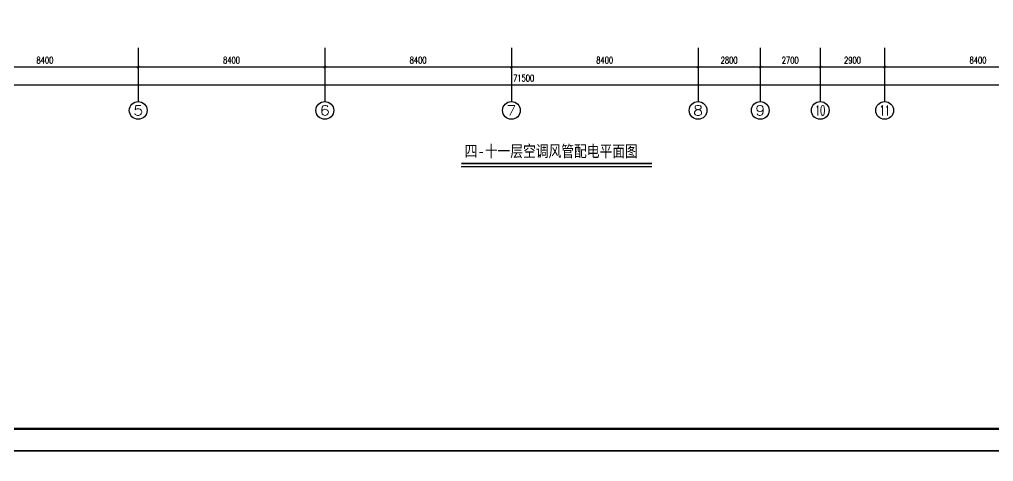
# Model space of a CAD drawing. Extents: x 2166032 to 5302137, y 581493 to 2416206.
# Drawn here: x 2343399 to 2387243, y 1033045 to 1052954 of the extents above; entities that cross this region are included whole.
import ezdxf
from ezdxf.enums import TextEntityAlignment as Align

# ---------------------------------------------------------------- set-up
doc = ezdxf.new("R2010")
doc.units = 0
doc.header["$LTSCALE"] = 1000
doc.header["$MEASUREMENT"] = 0
for name, color, linetype in [('AXIS', 3, 'Continuous'), ('AXIS_TEXT', 7, 'Continuous'), ('DIM_SYMB', 3, 'Continuous'), ('PUB_TEXT', 7, 'Continuous'), ('PUB_TITLE', 137, 'Continuous')]:
    doc.layers.add(name, color=color, linetype=linetype)
doc.styles.add('_TCH_AXIS', font='complex_.ttf')
doc.styles.add('COMPLEX', font='complex_.ttf')
doc.styles.add('DIM_FONT', font='simplex_.ttf', dxfattribs={"width": 0.7})
doc.styles.add('hz（黑）', font='simhei.ttf', dxfattribs={"width": 0.8})
doc.dimstyles.new('DIMN', dxfattribs={"dimtxt": 300, "dimasz": 100, "dimexe": 250, "dimexo": 300, "dimgap": 150, "dimtad": 1, "dimdec": 0, "dimzin": 0, "dimdsep": 46, "dimtxsty": 'DIM_FONT', "dimblk": 'ARCHTICK', "dimcen": 0.09, "dimclrt": 7, "dimazin": 2, "dimtfac": 1, "dimtdec": 0, "dimtix": 1, "dimtmove": 2, "dimatfit": 3, "dimldrblk": 'ARCHTICK', "dimfxl": 1, "dimtolj": 1, "dimtzin": 0, "dimarcsym": 0})

# ---------------------------------------------------------------- blocks, each defined once
blk = doc.blocks.new('_ArchTick')
at = {"color": 0, "linetype": 'ByBlock', "const_width": 0.4}
blk.add_lwpolyline([(-0.5, -0.5), (0.5, 0.5)], dxfattribs=at)
blk = doc.blocks.new('*D2386')
at = {"layer": 'AXIS', "color": 0, "lineweight": -2}
for p, q in [((2340343, 1051670), (2340343, 1050564)), ((2348743, 1051670), (2348743, 1050564)), ((2340343, 1050814), (2348743, 1050814))]:
    blk.add_line(p, q, dxfattribs=at)
at = {"layer": 'Defpoints', "color": 0}
for p in [(2340343, 1051970), (2348743, 1051970), (2348743, 1050814)]:
    blk.add_point(p, dxfattribs=at)
at = {"layer": 'AXIS', "color": 0, "lineweight": -2, "xscale": 100, "yscale": 100, "zscale": 100, "rotation": 180}
blk.add_blockref('_ArchTick', (2340343, 1050814), dxfattribs=at)
at = {"layer": 'AXIS', "color": 0, "lineweight": -2, "xscale": 100, "yscale": 100, "zscale": 100}
blk.add_blockref('_ArchTick', (2348743, 1050814), dxfattribs=at)
at = {"layer": 'AXIS', "color": 7, "insert": (2344543, 1051119), "char_height": 300, "attachment_point": 5, "style": 'DIM_FONT'}
blk.add_mtext('\\A1;8400', dxfattribs=at)
blk = doc.blocks.new('*D2387')
at = {"layer": 'AXIS', "color": 0, "lineweight": -2}
for p, q in [((2348743, 1051670), (2348743, 1050564)), ((2357143, 1051670), (2357143, 1050564)), ((2348743, 1050814), (2357143, 1050814))]:
    blk.add_line(p, q, dxfattribs=at)
at = {"layer": 'Defpoints', "color": 0}
for p in [(2348743, 1051970), (2357143, 1051970), (2357143, 1050814)]:
    blk.add_point(p, dxfattribs=at)
at = {"layer": 'AXIS', "color": 0, "lineweight": -2, "xscale": 100, "yscale": 100, "zscale": 100, "rotation": 180}
blk.add_blockref('_ArchTick', (2348743, 1050814), dxfattribs=at)
at = {"layer": 'AXIS', "color": 0, "lineweight": -2, "xscale": 100, "yscale": 100, "zscale": 100}
blk.add_blockref('_ArchTick', (2357143, 1050814), dxfattribs=at)
at = {"layer": 'AXIS', "color": 7, "insert": (2352943, 1051119), "char_height": 300, "attachment_point": 5, "style": 'DIM_FONT'}
blk.add_mtext('\\A1;8400', dxfattribs=at)
blk = doc.blocks.new('*D2388')
at = {"layer": 'AXIS', "color": 0, "lineweight": -2}
for p, q in [((2357143, 1051670), (2357143, 1050564)), ((2365543, 1051670), (2365543, 1050564)), ((2357143, 1050814), (2365543, 1050814))]:
    blk.add_line(p, q, dxfattribs=at)
at = {"layer": 'Defpoints', "color": 0}
for p in [(2357143, 1051970), (2365543, 1051970), (2365543, 1050814)]:
    blk.add_point(p, dxfattribs=at)
at = {"layer": 'AXIS', "color": 0, "lineweight": -2, "xscale": 100, "yscale": 100, "zscale": 100, "rotation": 180}
blk.add_blockref('_ArchTick', (2357143, 1050814), dxfattribs=at)
at = {"layer": 'AXIS', "color": 0, "lineweight": -2, "xscale": 100, "yscale": 100, "zscale": 100}
blk.add_blockref('_ArchTick', (2365543, 1050814), dxfattribs=at)
at = {"layer": 'AXIS', "color": 7, "insert": (2361343, 1051119), "char_height": 300, "attachment_point": 5, "style": 'DIM_FONT'}
blk.add_mtext('\\A1;8400', dxfattribs=at)
blk = doc.blocks.new('*D2389')
at = {"layer": 'AXIS', "color": 0, "lineweight": -2}
for p, q in [((2365543, 1051670), (2365543, 1050564)), ((2373943, 1051670), (2373943, 1050564)), ((2365543, 1050814), (2373943, 1050814))]:
    blk.add_line(p, q, dxfattribs=at)
at = {"layer": 'Defpoints', "color": 0}
for p in [(2365543, 1051970), (2373943, 1051970), (2373943, 1050814)]:
    blk.add_point(p, dxfattribs=at)
at = {"layer": 'AXIS', "color": 0, "lineweight": -2, "xscale": 100, "yscale": 100, "zscale": 100, "rotation": 180}
blk.add_blockref('_ArchTick', (2365543, 1050814), dxfattribs=at)
at = {"layer": 'AXIS', "color": 0, "lineweight": -2, "xscale": 100, "yscale": 100, "zscale": 100}
blk.add_blockref('_ArchTick', (2373943, 1050814), dxfattribs=at)
at = {"layer": 'AXIS', "color": 7, "insert": (2369743, 1051119), "char_height": 300, "attachment_point": 5, "style": 'DIM_FONT'}
blk.add_mtext('\\A1;8400', dxfattribs=at)
blk = doc.blocks.new('*D2390')
at = {"layer": 'AXIS', "color": 0, "lineweight": -2}
for p, q in [((2373943, 1051670), (2373943, 1050564)), ((2376743, 1051670), (2376743, 1050564)), ((2373943, 1050814), (2376743, 1050814))]:
    blk.add_line(p, q, dxfattribs=at)
at = {"layer": 'Defpoints', "color": 0}
for p in [(2373943, 1051970), (2376743, 1051970), (2376743, 1050814)]:
    blk.add_point(p, dxfattribs=at)
at = {"layer": 'AXIS', "color": 0, "lineweight": -2, "xscale": 100, "yscale": 100, "zscale": 100, "rotation": 180}
blk.add_blockref('_ArchTick', (2373943, 1050814), dxfattribs=at)
at = {"layer": 'AXIS', "color": 0, "lineweight": -2, "xscale": 100, "yscale": 100, "zscale": 100}
blk.add_blockref('_ArchTick', (2376743, 1050814), dxfattribs=at)
at = {"layer": 'AXIS', "color": 7, "insert": (2375343, 1051116), "char_height": 300, "attachment_point": 5, "style": 'DIM_FONT'}
blk.add_mtext('\\A1;2800', dxfattribs=at)
blk = doc.blocks.new('*D2391')
at = {"layer": 'AXIS', "color": 0, "lineweight": -2}
for p, q in [((2376743, 1051670), (2376743, 1050564)), ((2379443, 1051670), (2379443, 1050564)), ((2376743, 1050814), (2379443, 1050814))]:
    blk.add_line(p, q, dxfattribs=at)
at = {"layer": 'Defpoints', "color": 0}
for p in [(2376743, 1051970), (2379443, 1051970), (2379443, 1050814)]:
    blk.add_point(p, dxfattribs=at)
at = {"layer": 'AXIS', "color": 0, "lineweight": -2, "xscale": 100, "yscale": 100, "zscale": 100, "rotation": 180}
blk.add_blockref('_ArchTick', (2376743, 1050814), dxfattribs=at)
at = {"layer": 'AXIS', "color": 0, "lineweight": -2, "xscale": 100, "yscale": 100, "zscale": 100}
blk.add_blockref('_ArchTick', (2379443, 1050814), dxfattribs=at)
at = {"layer": 'AXIS', "color": 7, "insert": (2378093, 1051116), "char_height": 300, "attachment_point": 5, "style": 'DIM_FONT'}
blk.add_mtext('\\A1;2700', dxfattribs=at)
blk = doc.blocks.new('*D2392')
at = {"layer": 'AXIS', "color": 0, "lineweight": -2}
for p, q in [((2379443, 1051670), (2379443, 1050564)), ((2382343, 1051670), (2382343, 1050564)), ((2379443, 1050814), (2382343, 1050814))]:
    blk.add_line(p, q, dxfattribs=at)
at = {"layer": 'Defpoints', "color": 0}
for p in [(2379443, 1051970), (2382343, 1051970), (2382343, 1050814)]:
    blk.add_point(p, dxfattribs=at)
at = {"layer": 'AXIS', "color": 0, "lineweight": -2, "xscale": 100, "yscale": 100, "zscale": 100, "rotation": 180}
blk.add_blockref('_ArchTick', (2379443, 1050814), dxfattribs=at)
at = {"layer": 'AXIS', "color": 0, "lineweight": -2, "xscale": 100, "yscale": 100, "zscale": 100}
blk.add_blockref('_ArchTick', (2382343, 1050814), dxfattribs=at)
at = {"layer": 'AXIS', "color": 7, "insert": (2380893, 1051116), "char_height": 300, "attachment_point": 5, "style": 'DIM_FONT'}
blk.add_mtext('\\A1;2900', dxfattribs=at)
blk = doc.blocks.new('*D2393')
at = {"layer": 'AXIS', "color": 0, "lineweight": -2}
for p, q in [((2382343, 1051670), (2382343, 1050564)), ((2390743, 1051670), (2390743, 1050564)), ((2382343, 1050814), (2390743, 1050814))]:
    blk.add_line(p, q, dxfattribs=at)
at = {"layer": 'Defpoints', "color": 0}
for p in [(2382343, 1051970), (2390743, 1051970), (2390743, 1050814)]:
    blk.add_point(p, dxfattribs=at)
at = {"layer": 'AXIS', "color": 0, "lineweight": -2, "xscale": 100, "yscale": 100, "zscale": 100, "rotation": 180}
blk.add_blockref('_ArchTick', (2382343, 1050814), dxfattribs=at)
at = {"layer": 'AXIS', "color": 0, "lineweight": -2, "xscale": 100, "yscale": 100, "zscale": 100}
blk.add_blockref('_ArchTick', (2390743, 1050814), dxfattribs=at)
at = {"layer": 'AXIS', "color": 7, "insert": (2386543, 1051119), "char_height": 300, "attachment_point": 5, "style": 'DIM_FONT'}
blk.add_mtext('\\A1;8400', dxfattribs=at)
blk = doc.blocks.new('*D2399')
at = {"layer": 'AXIS', "color": 0, "lineweight": -2}
for p, q in [((2330343, 1051370), (2330343, 1049764)), ((2401843, 1051370), (2401843, 1049764)), ((2330343, 1050014), (2401843, 1050014))]:
    blk.add_line(p, q, dxfattribs=at)
at = {"layer": 'Defpoints', "color": 0}
for p in [(2330343, 1051670), (2401843, 1051670), (2401843, 1050014)]:
    blk.add_point(p, dxfattribs=at)
at = {"layer": 'AXIS', "color": 0, "lineweight": -2, "xscale": 100, "yscale": 100, "zscale": 100, "rotation": 180}
blk.add_blockref('_ArchTick', (2330343, 1050014), dxfattribs=at)
at = {"layer": 'AXIS', "color": 0, "lineweight": -2, "xscale": 100, "yscale": 100, "zscale": 100}
blk.add_blockref('_ArchTick', (2401843, 1050014), dxfattribs=at)
at = {"layer": 'AXIS', "color": 7, "insert": (2366093, 1050316), "char_height": 300, "attachment_point": 5, "style": 'DIM_FONT'}
blk.add_mtext('\\A1;71500', dxfattribs=at)
blk = doc.blocks.new('_AXISO')
blk.add_circle((0, 0), 0.5)
at = {"layer": 'AXIS_TEXT', "style": 'COMPLEX', "width": 1.171875}
blk.add_attdef('A', text='', height=0.56, dxfattribs=at).set_placement((-0.25, -0.28), (0.25, -0.28), align=Align.FIT)

msp = doc.modelspace()

# ---------------------------------------------------------------- linework, layer by layer
msp.add_circle((2604640.5, 1020101.3), 438608.5)
at = {"layer": 'AXIS'}
for p, q in [((2348743.4, 1051670.2), (2348743.4, 1049258.9)), ((2357143.4, 1051670.2), (2357143.4, 1049258.9)), ((2365543.4, 1051670.2), (2365543.4, 1049258.9)), ((2373943.4, 1051670.2), (2373943.4, 1049258.9)), ((2376743.4, 1051670.2), (2376743.4, 1049258.9)), ((2379443.4, 1051670.2), (2379443.4, 1049258.9)), ((2382343.4, 1051670.2), (2382343.4, 1049258.9))]:
    msp.add_line(p, q, dxfattribs=at)
at = {"layer": 'DIM_SYMB', "const_width": 70}
msp.add_lwpolyline([(2363286.9, 1046467.4), (2371866.5, 1046467.4)], dxfattribs=at)
at = {"layer": 'DIM_SYMB'}
msp.add_lwpolyline([(2363286.9, 1046327.4), (2371866.5, 1046327.4)], dxfattribs=at)
at = {"layer": 'PUB_TITLE'}
for points in [[(2313973.2, 1033519.6), (2419073.2, 1033519.6), (2419073.2, 1092919.6), (2313973.2, 1092919.6)], [(2313973.2, 974119.6), (2419073.2, 974119.6), (2419073.2, 1033519.6), (2313973.2, 1033519.6)]]:
    msp.add_lwpolyline(points, close=True, dxfattribs=at)
at = {"layer": 'PUB_TITLE', "const_width": 100}
msp.add_lwpolyline([(2316473.2, 1034519.6), (2418073.2, 1034519.6), (2418073.2, 1091919.6), (2316473.2, 1091919.6)], close=True, dxfattribs=at)

# ---------------------------------------------------------------- block references
at = {"layer": 'AXIS'}
ref = msp.add_blockref('_AXISO', (2348743.4, 1048858.9), dxfattribs=dict(at, xscale=800, yscale=800, zscale=800))
ref.add_attrib('A', '5', dxfattribs={"layer": 'AXIS_TEXT', "height": 452.5, "style": '_TCH_AXIS', "width": 1.049113}).set_placement((2348517.1, 1048632.6), (2348969.6, 1048632.6), align=Align.FIT)
ref = msp.add_blockref('_AXISO', (2357143.4, 1048858.9), dxfattribs=dict(at, xscale=800, yscale=800, zscale=800))
ref.add_attrib('A', '6', dxfattribs={"layer": 'AXIS_TEXT', "height": 452.5, "style": '_TCH_AXIS', "width": 1.049113}).set_placement((2356917.1, 1048632.6), (2357369.6, 1048632.6), align=Align.FIT)
ref = msp.add_blockref('_AXISO', (2365543.4, 1048858.9), dxfattribs=dict(at, xscale=800, yscale=800, zscale=800))
ref.add_attrib('A', '7', dxfattribs={"layer": 'AXIS_TEXT', "height": 452.5, "style": '_TCH_AXIS', "width": 1.049113}).set_placement((2365317.1, 1048632.6), (2365769.6, 1048632.6), align=Align.FIT)
ref = msp.add_blockref('_AXISO', (2373943.4, 1048858.9), dxfattribs=dict(at, xscale=800, yscale=800, zscale=800))
ref.add_attrib('A', '8', dxfattribs={"layer": 'AXIS_TEXT', "height": 452.5, "style": '_TCH_AXIS', "width": 1.049113}).set_placement((2373717.1, 1048632.6), (2374169.6, 1048632.6), align=Align.FIT)
ref = msp.add_blockref('_AXISO', (2376743.4, 1048858.9), dxfattribs=dict(at, xscale=800, yscale=800, zscale=800))
ref.add_attrib('A', '9', dxfattribs={"layer": 'AXIS_TEXT', "height": 452.5, "style": '_TCH_AXIS', "width": 1.049113}).set_placement((2376517.1, 1048632.6), (2376969.6, 1048632.6), align=Align.FIT)
ref = msp.add_blockref('_AXISO', (2379443.4, 1048858.9), dxfattribs=dict(at, xscale=800, yscale=800, zscale=800))
ref.add_attrib('A', '10', dxfattribs={"layer": 'AXIS_TEXT', "height": 452.55, "style": '_TCH_AXIS', "width": 0.597514}).set_placement((2379217.1, 1048632.6), (2379669.6, 1048632.6), align=Align.FIT)
ref = msp.add_blockref('_AXISO', (2382343.4, 1048858.9), dxfattribs=dict(at, xscale=800, yscale=800, zscale=800))
ref.add_attrib('A', '11', dxfattribs={"layer": 'AXIS_TEXT', "height": 452.55, "style": '_TCH_AXIS', "width": 0.694043}).set_placement((2382117.1, 1048632.6), (2382569.6, 1048632.6), align=Align.FIT)

# ---------------------------------------------------------------- texts
at = {"layer": 'PUB_TEXT', "style": 'hz（黑）', "width": 0.8}
for s, height, p in [('四', 525.7, (2363438.9, 1046763.5, 0)), ('十一层空调风管配电平面图', 525.738, (2364346.3, 1046763.5, 0)), ('-', 525.7, (2364043.8, 1046763.5, 0))]:
    msp.add_text(s, height=height, dxfattribs=at).set_placement(p)

# ---------------------------------------------------------------- dimensions: what is measured, and where the dimension line sits
at = {"layer": 'AXIS'}
for p1, p2, distance, picture, middle in [((2340343.4, 1051970.2), (2348743.4, 1051970.2), -1156, '*D2386', (2344543.4, 1051119.1)), ((2348743.4, 1051970.2), (2357143.4, 1051970.2), -1156, '*D2387', (2352943.4, 1051119.1)), ((2357143.4, 1051970.2), (2365543.4, 1051970.2), -1156, '*D2388', (2361343.4, 1051119.1)), ((2365543.4, 1051970.2), (2373943.4, 1051970.2), -1156, '*D2389', (2369743.4, 1051119.1)), ((2373943.4, 1051970.2), (2376743.4, 1051970.2), -1156, '*D2390', (2375343.4, 1051115.6)), ((2376743.4, 1051970.2), (2379443.4, 1051970.2), -1156, '*D2391', (2378093.4, 1051115.6)), ((2379443.4, 1051970.2), (2382343.4, 1051970.2), -1156, '*D2392', (2380893.4, 1051115.6)), ((2382343.4, 1051970.2), (2390743.4, 1051970.2), -1156, '*D2393', (2386543.4, 1051119.1)), ((2330343.4, 1051670.2), (2401843.4, 1051670.2), -1656, '*D2399', (2366093.4, 1050315.6))]:
    dim = msp.add_aligned_dim(p1=p1, p2=p2, distance=distance, dimstyle='DIMN', dxfattribs=at)
    dim.commit()
    dim.dimension.update_dxf_attribs({"geometry": picture, "text_midpoint": middle})

doc.saveas('drawing.dxf')
